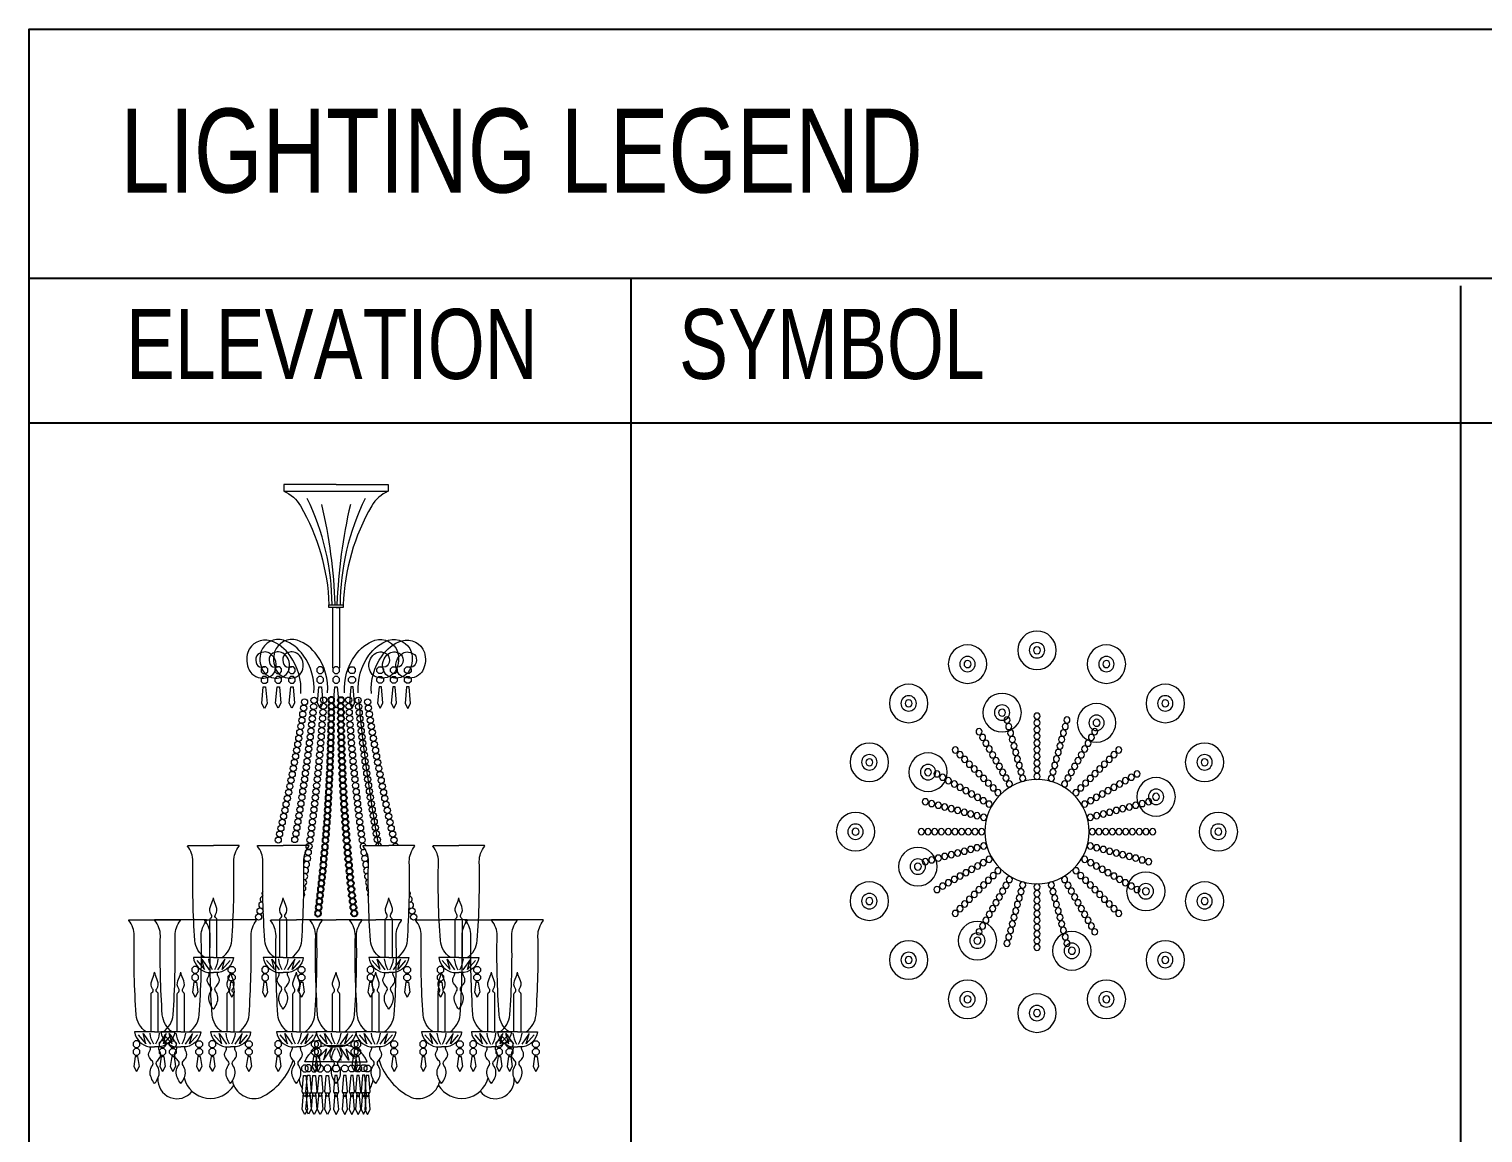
# Model space of a CAD drawing. Header units: inches. Extents: x 193287 to 241687, y 437648 to 550079.
# Drawn here: x 234241 to 235279, y 465772 to 466561 of the extents above; entities that cross this region are included whole.
import ezdxf

# ---------------------------------------------------------------- set-up
doc = ezdxf.new("R2010")
doc.units = ezdxf.units.IN
doc.header["$MEASUREMENT"] = 0
doc.linetypes.add('HIDDEN', pattern=[0.375, 0.25, -0.125])
for name, color, linetype in [('CQ Light Elevation', 4, 'Continuous'), ('CQ SPOT DETAIL DIMENSION', 9, 'Continuous'), ('CQ text label', 3, 'Continuous'), ('CQ-legend tex box', 3, 'Continuous'), ('Layer1', 1, 'Continuous')]:
    doc.layers.add(name, color=color, linetype=linetype)
doc.layers.add('CQ lighting plan', color=7, linetype='Continuous', lineweight=0)
doc.layers.add('Glass', color=4, linetype='Continuous', lineweight=0)
doc.styles.add('DIM 50', font='romans.shx', dxfattribs={"width": 0.75, "height": 100})

# ---------------------------------------------------------------- blocks, each defined once
blk = doc.blocks.new('facon venise')
at = {"color": 4}
for points in [[(218538.8, 56561.9), (218538.8, 56664, -0.251962), (218541, 56668, 0.430052), (218542.8, 56678.4, -0.275815), (218540.7, 56699.3), (218546.3, 56714.9, 0.033761), (218548.5, 56722.5, -0.550035)], [(218558.1, 56561.9), (218558.1, 56664, 0.251962), (218555.9, 56668, -0.430052), (218554.1, 56678.4, 0.275815), (218556.2, 56699.3), (218550.6, 56714.9, -0.033761), (218548.5, 56722.5, 0.550035)], [(218548.5, 56561.9), (218494.5, 56561.9, 0.332478), (218533.6, 56522), (218548.5, 56522)], [(218548.5, 56561.9), (218602.4, 56561.9, -0.332478), (218563.3, 56522), (218548.5, 56522)], [(218548.5, 56422.5, -0.087091), (218539.6, 56437.8, -0.276907), (218542.4, 56471.6, 0.331981), (218542.4, 56482.6, -0.031468), (218534.4, 56492.8, -0.269212), (218534.4, 56509.3, 0.093785), (218537.5, 56517), (218537.5, 56522)], [(218548.5, 56422.5, 0.087091), (218557.4, 56437.8, 0.276907), (218554.6, 56471.6, -0.331981), (218554.6, 56482.6, 0.031468), (218562.6, 56492.8, 0.269212), (218562.6, 56509.3, -0.093785), (218559.4, 56517), (218559.4, 56522)]]:
    blk.add_lwpolyline(points, format="xyb", dxfattribs=at)
for points in [[(218508.2, 56532.5), (218502.9, 56537.8), (218495.5, 56537.8), (218490.2, 56532.5), (218490.2, 56525.1), (218495.5, 56519.8), (218502.9, 56519.8), (218508.2, 56525.1)], [(218588.7, 56532.5), (218594, 56537.8), (218601.4, 56537.8), (218606.7, 56532.5), (218606.7, 56525.1), (218601.4, 56519.8), (218594, 56519.8), (218588.7, 56525.1)], [(218508.2, 56511.9), (218502.9, 56517.2), (218495.5, 56517.2), (218490.2, 56511.9), (218490.2, 56504.5), (218495.5, 56499.2), (218502.9, 56499.2), (218508.2, 56504.4)], [(218588.7, 56511.9), (218594, 56517.2), (218601.4, 56517.2), (218606.7, 56511.9), (218606.7, 56504.5), (218601.4, 56499.2), (218594, 56499.2), (218588.7, 56504.4)]]:
    blk.add_lwpolyline(points, close=True, dxfattribs=at)
for points in [[(218503.6, 56553.9), (218524.8, 56529.9), (218517.2, 56557.7), (218537.2, 56528.9)], [(218593.3, 56553.9), (218572.1, 56529.9), (218579.7, 56557.7), (218559.7, 56528.9)], [(218499.2, 56495.8), (218495.9, 56495.8), (218492.1, 56468.8), (218499.2, 56455.2)], [(218499.2, 56495.8), (218502.5, 56495.8), (218506.3, 56468.8), (218499.2, 56455.3)], [(218597.7, 56495.8), (218594.4, 56495.8), (218590.6, 56468.8), (218597.7, 56455.3)], [(218597.7, 56495.8), (218601, 56495.8), (218604.9, 56468.8), (218597.7, 56455.2)]]:
    blk.add_lwpolyline(points, dxfattribs=at)
for centre, start, end in [((218609.2, 56566.5), 186.3532, 210.5545), ((218487.7, 56566.5), 329.4455, 353.6468)]:
    blk.add_arc(centre, 73.6, start, end, dxfattribs=at)
blk = doc.blocks.new('CANDLE CRYST')
at = {"layer": 'Glass', "lineweight": 0, "ltscale": 5}
for points in [[(84569.1, -21311, -0.227883), (84542.1, -21265.2, -0.022959), (84536.8, -21051.8, 0.175064), (84522.1, -21011), (84522.6, -21008.9), (84591.8, -21008.9)], [(84614.5, -21311, 0.227883), (84641.6, -21265.2, 0.022959), (84646.8, -21051.8, -0.175064), (84661.5, -21011), (84661, -21008.9), (84591.8, -21008.9)]]:
    blk.add_lwpolyline(points, format="xyb", dxfattribs=at)
at = {"layer": 'Glass', "lineweight": 0}
blk.add_blockref('facon venise', (-133956.7, -77872.9), dxfattribs=at)
blk = doc.blocks.new('CR')
at = {"layer": 'Layer1', "color": 4, "ltscale": 5}
for centre in [(84962.7, -20796.7), (84963.2, -20813.2), (84964.3, -20829.7), (84965.4, -20846.2), (84966.6, -20862.7), (84967.8, -20879.1), (84969, -20895.6), (84970.4, -20912), (84971.7, -20928.5), (84973.2, -20944.9), (84974.7, -20961.3), (84976.2, -20977.7), (84977.8, -20994.1), (84979.5, -21010.5), (84981.2, -21026.9), (84983, -21043.2), (84984.8, -21059.6), (84986.7, -21075.9), (84988.6, -21092.2), (84990.6, -21108.6), (84992.7, -21124.8), (84994.8, -21141.1), (84996.9, -21157.4), (84999.1, -21173.6), (85001.6, -21191.1), (85003.9, -21207.3), (85006.3, -21223.5), (85008.7, -21239.7), (85011.2, -21255.9), (85013.7, -21272.1), (85016.3, -21288.2), (85019, -21304.3), (85021.7, -21320.4), (85024.4, -21336.5), (85027.2, -21352.6), (85030.1, -21368.6)]:
    blk.add_circle(centre, 8.28, dxfattribs=at)
blk = doc.blocks.new('ch baccarat 24 180L')
at = {"layer": 'Glass', "lineweight": 0, "ltscale": 5}
blk.add_line((29883, 7553.3, 0), (30181, 7553.3, 0), dxfattribs=at)
at = {"layer": 'Glass', "lineweight": 0, "ltscale": 5, "elevation": 0}
for points in [[(30032, 7572.9), (29883, 7572.9), (29883, 7553.3, -0.159246), (29930.2, 7511.9, -0.122475), (30011.7, 7228.8, -0.122475)], [(30032, 7572.9), (30181, 7572.9), (30181, 7553.3, 0.159246), (30133.9, 7511.9, 0.122475), (30052.3, 7228.8, 0.122475)], [(29931.1, 6975.3, 0.181347), (29900.6, 7082.9, 0.169737), (29844.7, 7125.9, 0.407762), (29779.9, 7092.8, 0.188967), (29783.6, 7042.6, 2.07348)], [(29968.6, 6976.9, 0.181347), (29938.1, 7084.5, 0.169737), (29882.2, 7127.4, 0.407762), (29817.4, 7094.3, 0.188967), (29821.1, 7044.1, 2.07348)], [(30007.7, 6976.9, 0.181347), (29977.1, 7084.5, 0.169737), (29921.2, 7127.4, 0.407762), (29856.5, 7094.3, 0.188967), (29860.1, 7044.1, 2.07348)], [(30056.4, 6976.9, -0.181347), (30087, 7084.5, -0.169737), (30142.9, 7127.4, -0.407762), (30207.6, 7094.3, -0.188967), (30204, 7044.1, -2.07348)], [(30095.4, 6976.9, -0.181347), (30126, 7084.5, -0.169737), (30181.9, 7127.4, -0.407762), (30246.6, 7094.3, -0.188967), (30243, 7044.1, -2.07348)], [(30132.9, 6975.3, -0.181347), (30163.5, 7082.9, -0.169737), (30219.4, 7125.9, -0.407762), (30284.1, 7092.8, -0.188967), (30280.5, 7042.6, -2.07348)], [(29857.2, 6221, -0.227883), (29828.5, 6269.7, -0.022959), (29822.9, 6495.8, 0.175064), (29807.3, 6539), (29807.9, 6541.3), (29881.2, 6541.3)], [(29905.3, 6221, 0.227883), (29933.9, 6269.7, 0.022959), (29939.5, 6495.8, -0.175064), (29955.1, 6539), (29954.5, 6541.3), (29881.2, 6541.3)], [(30158.8, 6221, -0.227883), (30130.1, 6269.7, -0.022959), (30124.5, 6495.8, 0.175064), (30108.9, 6539), (30109.5, 6541.3), (30182.8, 6541.3)], [(30206.9, 6221, 0.227883), (30235.6, 6269.7, 0.022959), (30241.1, 6495.8, -0.175064), (30256.8, 6539), (30256.2, 6541.3), (30182.8, 6541.3)]]:
    blk.add_lwpolyline(points, format="xyb", dxfattribs=at)
blk.add_lwpolyline([(30011.7, 7228.8), (30052.3, 7228.8), (30052.3, 7221.6), (30011.7, 7221.6)], close=True, dxfattribs=at)
for points in [[(30032, 7221.6), (30022, 7221.6), (30022, 7048.7)], [(30032, 7221.6), (30042, 7221.6), (30042, 7048.7)]]:
    blk.add_lwpolyline(points, dxfattribs=at)
at = {"layer": 'Glass', "lineweight": 0, "elevation": 0}
for points in [[(29836.7, 7045.7), (29831.1, 7051.3), (29823.2, 7051.3), (29817.6, 7045.7), (29817.6, 7037.8), (29823.2, 7032.2), (29831.1, 7032.2), (29836.7, 7037.8)], [(29836.7, 7018), (29831.1, 7023.6), (29823.2, 7023.6), (29817.6, 7018), (29817.6, 7010.2), (29823.2, 7004.6), (29831.1, 7004.6), (29836.6, 7010.1)], [(29876.5, 7046.1), (29870.9, 7051.7), (29863, 7051.7), (29857.4, 7046.2), (29857.4, 7038.3), (29863, 7032.7), (29870.9, 7032.7), (29876.5, 7038.3)], [(29876.5, 7018.5), (29870.9, 7024.1), (29863, 7024.1), (29857.4, 7018.5), (29857.4, 7010.6), (29863, 7005), (29870.9, 7005), (29876.5, 7010.6)], [(29915.5, 7018.5), (29909.9, 7024.1), (29902, 7024.1), (29896.4, 7018.5), (29896.4, 7010.6), (29902, 7005), (29909.9, 7005), (29915.5, 7010.6)], [(29915.5, 7046.2), (29909.9, 7051.8), (29902, 7051.8), (29896.5, 7046.2), (29896.5, 7038.3), (29902, 7032.7), (29909.9, 7032.7), (29915.5, 7038.3)], [(29996.2, 7046.2), (29990.6, 7051.8), (29982.7, 7051.8), (29977.1, 7046.2), (29977.1, 7038.3), (29982.7, 7032.7), (29990.6, 7032.7), (29996.2, 7038.3)], [(29996.2, 7018.5), (29990.6, 7024.1), (29982.7, 7024.1), (29977.1, 7018.5), (29977.1, 7010.6), (29982.7, 7005), (29990.6, 7005), (29996.1, 7010.6)], [(30041.6, 7046.2), (30036, 7051.8), (30028.1, 7051.8), (30022.5, 7046.2), (30022.5, 7038.3), (30028.1, 7032.7), (30036, 7032.7), (30041.5, 7038.3)], [(30041.5, 7018.5), (30036, 7024.1), (30028.1, 7024.1), (30022.5, 7018.5), (30022.5, 7010.6), (30028, 7005), (30035.9, 7005), (30041.5, 7010.6)], [(30067.9, 7046.2), (30073.5, 7051.8), (30081.4, 7051.8), (30086.9, 7046.2), (30086.9, 7038.3), (30081.4, 7032.7), (30073.5, 7032.7), (30067.9, 7038.3)], [(30067.9, 7018.5), (30073.5, 7024.1), (30081.4, 7024.1), (30087, 7018.5), (30087, 7010.6), (30081.4, 7005), (30073.5, 7005), (30067.9, 7010.6)], [(30148.6, 7046.2), (30154.1, 7051.8), (30162, 7051.8), (30167.6, 7046.2), (30167.6, 7038.3), (30162, 7032.7), (30154.1, 7032.7), (30148.6, 7038.3)], [(30148.6, 7018.5), (30154.2, 7024.1), (30162, 7024.1), (30167.6, 7018.5), (30167.6, 7010.6), (30162.1, 7005), (30154.2, 7005), (30148.6, 7010.6)], [(30187.6, 7046.1), (30193.2, 7051.7), (30201, 7051.7), (30206.6, 7046.2), (30206.6, 7038.3), (30201.1, 7032.7), (30193.2, 7032.7), (30187.6, 7038.3)], [(30187.6, 7018.5), (30193.2, 7024.1), (30201.1, 7024.1), (30206.7, 7018.5), (30206.7, 7010.6), (30201.1, 7005), (30193.2, 7005), (30187.6, 7010.6)], [(30227.4, 7045.7), (30233, 7051.3), (30240.9, 7051.3), (30246.4, 7045.7), (30246.4, 7037.8), (30240.9, 7032.2), (30233, 7032.2), (30227.4, 7037.8)], [(30227.4, 7018), (30233, 7023.6), (30240.9, 7023.6), (30246.5, 7018), (30246.5, 7010.2), (30240.9, 7004.6), (30233, 7004.6), (30227.4, 7010.1)], [(29952, 5908.4), (29946.4, 5914), (29938.5, 5914), (29932.9, 5908.4), (29932.9, 5900.5), (29938.5, 5894.9), (29946.4, 5894.9), (29952, 5900.5)], [(29962.9, 5908.9), (29957.3, 5914.5), (29949.4, 5914.5), (29943.8, 5908.9), (29943.8, 5901), (29949.4, 5895.5), (29957.3, 5895.4), (29962.9, 5901)], [(29978.9, 5908.4), (29973.3, 5914), (29965.4, 5914), (29959.9, 5908.4), (29959.9, 5900.5), (29965.4, 5894.9), (29973.3, 5894.9), (29978.9, 5900.5)], [(29996.4, 5908.4), (29990.8, 5914), (29982.9, 5914), (29977.3, 5908.4), (29977.3, 5900.5), (29982.9, 5894.9), (29990.8, 5894.9), (29996.4, 5900.5)], [(30016.7, 5908.4), (30011.2, 5914), (30003.3, 5914), (29997.7, 5908.4), (29997.7, 5900.5), (30003.2, 5894.9), (30011.1, 5894.9), (30016.7, 5900.5)], [(30022.3, 5908.4), (30027.8, 5914), (30035.7, 5914), (30041.3, 5908.4), (30041.3, 5900.5), (30035.7, 5894.9), (30027.9, 5894.9), (30022.3, 5900.5)], [(30047.3, 5908.4), (30052.9, 5914), (30060.8, 5914), (30066.4, 5908.4), (30066.4, 5900.5), (30060.8, 5894.9), (30052.9, 5894.9), (30047.3, 5900.5)], [(30067.7, 5908.4), (30073.3, 5914), (30081.1, 5914), (30086.7, 5908.4), (30086.7, 5900.5), (30081.2, 5894.9), (30073.3, 5894.9), (30067.7, 5900.5)], [(30085.2, 5908.4), (30090.7, 5914), (30098.6, 5914), (30104.2, 5908.4), (30104.2, 5900.5), (30098.6, 5894.9), (30090.7, 5894.9), (30085.2, 5900.5)], [(30101.2, 5908.9), (30106.8, 5914.5), (30114.7, 5914.5), (30120.2, 5908.9), (30120.2, 5901), (30114.7, 5895.5), (30106.8, 5895.4), (30101.2, 5901)], [(30112.1, 5908.4), (30117.7, 5914), (30125.5, 5914), (30131.1, 5908.4), (30131.1, 5900.5), (30125.6, 5894.9), (30117.7, 5894.9), (30112.1, 5900.5)]]:
    blk.add_lwpolyline(points, close=True, dxfattribs=at)
for points in [[(29827.1, 6932.7), (29819.5, 6947), (29823.6, 6994.3), (29827.1, 6994.3), (29830.6, 6994.3), (29834.7, 6947), (29827.1, 6932.7)], [(29866.9, 6933.1), (29859.4, 6947.5), (29863.4, 6994.7), (29866.9, 6994.7), (29870.4, 6994.7), (29874.5, 6947.5), (29866.9, 6933.2)], [(29905.9, 6933.1), (29898.4, 6947.5), (29902.5, 6994.8), (29905.9, 6994.8), (29909.4, 6994.8), (29913.5, 6947.5), (29905.9, 6933.2)], [(29986.6, 6933.1), (29979, 6947.5), (29983.1, 6994.8), (29986.6, 6994.8), (29990.1, 6994.8), (29994.2, 6947.5), (29986.6, 6933.2)], [(30032, 6933.1), (30024.4, 6947.5), (30028.5, 6994.8), (30032, 6994.8), (30035.5, 6994.8), (30039.5, 6947.5), (30032, 6933.2)], [(30077.5, 6933.1), (30085, 6947.5), (30080.9, 6994.8), (30077.5, 6994.8), (30074, 6994.8), (30069.9, 6947.5), (30077.5, 6933.2)], [(30158.1, 6933.1), (30165.7, 6947.5), (30161.6, 6994.8), (30158.1, 6994.8), (30154.7, 6994.8), (30150.6, 6947.5), (30158.1, 6933.2)], [(30197.1, 6933.1), (30204.7, 6947.5), (30200.6, 6994.7), (30197.1, 6994.7), (30193.7, 6994.7), (30189.6, 6947.5), (30197.1, 6933.2)], [(30237, 6932.7), (30244.5, 6947), (30240.4, 6994.3), (30237, 6994.3), (30233.5, 6994.3), (30229.4, 6947), (30237, 6932.7)], [(29979.7, 5932.7), (30004.5, 5960.7), (29995.6, 5928.2), (30018.9, 5961.8)], [(30084.4, 5932.7), (30059.6, 5960.7), (30068.4, 5928.2), (30045.2, 5961.8)], [(29942.4, 5823), (29934.9, 5837.4), (29939, 5884.6), (29942.4, 5884.6), (29945.9, 5884.6), (29950, 5837.4), (29942.4, 5823.1)], [(29953.3, 5823.5), (29945.8, 5837.9), (29949.9, 5885.2), (29953.3, 5885.2), (29956.8, 5885.2), (29960.9, 5837.9), (29953.3, 5823.6)], [(29969.4, 5823), (29961.8, 5837.4), (29965.9, 5884.6), (29969.4, 5884.6), (29972.8, 5884.6), (29976.9, 5837.4), (29969.4, 5823.1)], [(29986.8, 5823), (29979.3, 5837.4), (29983.4, 5884.6), (29986.8, 5884.6), (29990.3, 5884.6), (29994.4, 5837.4), (29986.8, 5823.1)], [(30007.2, 5823), (29999.6, 5837.4), (30003.7, 5884.6), (30007.2, 5884.6), (30010.7, 5884.6), (30014.7, 5837.4), (30007.2, 5823.1)], [(30031.8, 5823), (30039.4, 5837.4), (30035.3, 5884.6), (30031.8, 5884.6), (30028.3, 5884.6), (30024.3, 5837.4), (30031.8, 5823.1)], [(30056.9, 5823), (30064.4, 5837.4), (30060.4, 5884.6), (30056.9, 5884.6), (30053.4, 5884.6), (30049.3, 5837.4), (30056.9, 5823.1)], [(30077.2, 5823), (30084.8, 5837.4), (30080.7, 5884.6), (30077.2, 5884.6), (30073.8, 5884.6), (30069.7, 5837.4), (30077.2, 5823.1)], [(30094.7, 5823), (30102.3, 5837.4), (30098.2, 5884.6), (30094.7, 5884.6), (30091.2, 5884.6), (30087.2, 5837.4), (30094.7, 5823.1)], [(30110.7, 5823.5), (30118.3, 5837.9), (30114.2, 5885.2), (30110.7, 5885.2), (30107.3, 5885.2), (30103.2, 5837.9), (30110.7, 5823.6)], [(30121.6, 5823), (30129.2, 5837.4), (30125.1, 5884.6), (30121.6, 5884.6), (30118.2, 5884.6), (30114.1, 5837.4), (30121.6, 5823.1)], [(29942.4, 5772.9), (29934.9, 5787.3), (29939, 5834.5), (29942.4, 5834.5), (29945.9, 5834.5), (29950, 5787.3), (29942.4, 5773)], [(29953.3, 5773.5), (29945.8, 5787.8), (29949.9, 5835.1), (29953.3, 5835.1), (29956.8, 5835.1), (29960.9, 5787.8), (29953.3, 5773.5)], [(29969.4, 5772.9), (29961.8, 5787.3), (29965.9, 5834.5), (29969.4, 5834.5), (29972.8, 5834.5), (29976.9, 5787.3), (29969.4, 5773)], [(29986.8, 5772.9), (29979.3, 5787.3), (29983.4, 5834.5), (29986.8, 5834.5), (29990.3, 5834.5), (29994.4, 5787.3), (29986.8, 5773)], [(30007.2, 5772.9), (29999.6, 5787.3), (30003.7, 5834.5), (30007.2, 5834.5), (30010.7, 5834.5), (30014.7, 5787.3), (30007.2, 5773)], [(30031.8, 5772.9), (30039.4, 5787.3), (30035.3, 5834.5), (30031.8, 5834.5), (30028.3, 5834.5), (30024.3, 5787.3), (30031.8, 5773)], [(30056.9, 5772.9), (30064.4, 5787.3), (30060.4, 5834.5), (30056.9, 5834.5), (30053.4, 5834.5), (30049.3, 5787.3), (30056.9, 5773)], [(30077.2, 5772.9), (30084.8, 5787.3), (30080.7, 5834.5), (30077.2, 5834.5), (30073.8, 5834.5), (30069.7, 5787.3), (30077.2, 5773)], [(30094.7, 5772.9), (30102.3, 5787.3), (30098.2, 5834.5), (30094.7, 5834.5), (30091.2, 5834.5), (30087.2, 5787.3), (30094.7, 5773)], [(30110.7, 5773.5), (30118.3, 5787.8), (30114.2, 5835.1), (30110.7, 5835.1), (30107.3, 5835.1), (30103.2, 5787.8), (30110.7, 5773.5)], [(30121.6, 5772.9), (30129.2, 5787.3), (30125.1, 5834.5), (30121.6, 5834.5), (30118.2, 5834.5), (30114.1, 5787.3), (30121.6, 5773)]]:
    blk.add_lwpolyline(points, dxfattribs=at)
for points in [[(30032, 5923.4), (29943, 5923.4, -0.332478), (30014.7, 5969.8), (30032, 5969.8)], [(30032, 5923.4), (30121.1, 5923.4, 0.332478), (30049.4, 5969.8), (30032, 5969.8)]]:
    blk.add_lwpolyline(points, format="xyb", dxfattribs=at)
at = {"layer": 'Glass', "lineweight": 0, "ltscale": 5}
for centre in [(29939.6, 6933.7, 0), (29941.8, 6951.1, 0), (29967.8, 6938.3, 0), (29969, 6955.8, 0), (29995.6, 6939.1, 0), (29996.1, 6956.6, 0), (30067.9, 6956.6, 0), (30068.5, 6939.1, 0), (30095, 6955.8, 0), (30096.3, 6938.3, 0), (30122.3, 6951.1, 0), (30124.4, 6933.7, 0), (29934.2, 6899.1, 0), (29936.9, 6916.4, 0), (29962.1, 6886.1, 0), (29964.1, 6903.5, 0), (29965.9, 6920.9, 0), (29992.1, 6886.7, 0), (29993.3, 6904.1, 0), (29994.5, 6921.6, 0), (30069.6, 6921.6, 0), (30070.7, 6904.1, 0), (30072, 6886.7, 0), (30098.1, 6920.9, 0), (30100, 6903.5, 0), (30101.9, 6886.1, 0), (30127.1, 6916.4, 0), (30129.9, 6899.1, 0), (29925.5, 6847.3, 0), (29928.4, 6864.6, 0), (29931.3, 6881.8, 0), (29958.1, 6851.4, 0), (29960.1, 6868.7, 0), (29989.5, 6851.8, 0), (29990.8, 6869.2, 0), (30073.3, 6869.2, 0), (30074.6, 6851.8, 0), (30103.9, 6868.7, 0), (30106, 6851.4, 0), (30132.7, 6881.8, 0), (30135.6, 6864.6, 0), (30138.6, 6847.3, 0), (29919.4, 6812.9, 0), (29922.5, 6830.1, 0), (29953.8, 6816.6, 0), (29955.9, 6834, 0), (29986.6, 6816.9, 0), (29988.1, 6834.3, 0), (30076, 6834.3, 0), (30077.5, 6816.9, 0), (30108.1, 6834, 0), (30110.3, 6816.6, 0), (30141.6, 6830.1, 0), (30144.6, 6812.9, 0), (29909.9, 6761.3, 0), (29913.2, 6778.5, 0), (29916.3, 6795.7, 0), (29946.9, 6764.7, 0), (29949.2, 6782, 0), (29951.5, 6799.3, 0), (29981.8, 6764.7, 0), (29983.5, 6782.1, 0), (29985.1, 6799.5, 0), (30079, 6799.5, 0), (30080.6, 6782.1, 0), (30082.2, 6764.7, 0), (30112.6, 6799.3, 0), (30114.9, 6782, 0), (30117.2, 6764.7, 0), (30147.7, 6795.7, 0), (30150.9, 6778.5, 0), (30154.1, 6761.3, 0), (29903.3, 6727, 0), (29906.6, 6744.2, 0), (29942, 6730.1, 0), (29944.4, 6747.4, 0), (29978.4, 6730, 0), (29980.1, 6747.3, 0), (30083.9, 6747.3, 0), (30085.7, 6730, 0), (30119.6, 6747.4, 0), (30122.1, 6730.1, 0), (30157.4, 6744.2, 0), (30160.8, 6727, 0), (29896.4, 6692.8, 0), (29899.9, 6709.9, 0), (29934.2, 6678.4, 0), (29936.8, 6695.6, 0), (29939.4, 6712.8, 0), (29972.7, 6677.9, 0), (29974.7, 6695.3, 0), (29976.6, 6712.6, 0), (30087.5, 6712.6, 0), (30089.4, 6695.3, 0), (30091.3, 6677.9, 0), (30124.6, 6712.8, 0), (30127.2, 6695.6, 0), (30129.9, 6678.4, 0), (30164.2, 6709.9, 0), (30167.7, 6692.8, 0), (29885.7, 6641.6, 0), (29889.3, 6658.7, 0), (29892.9, 6675.7, 0), (29928.7, 6643.9, 0), (29931.5, 6661.1, 0), (29968.7, 6643.3, 0), (29970.7, 6660.6, 0), (30093.3, 6660.6, 0), (30095.4, 6643.3, 0), (30132.6, 6661.1, 0), (30135.3, 6643.9, 0), (30171.2, 6675.7, 0), (30174.8, 6658.7, 0), (30178.4, 6641.6, 0), (29878.2, 6607.6, 0), (29882, 6624.6, 0), (29923, 6609.6, 0), (29925.9, 6626.7, 0), (29964.4, 6608.7, 0), (29966.6, 6626, 0), (30097.5, 6626, 0), (30099.7, 6608.7, 0), (30138.2, 6626.7, 0), (30141, 6609.6, 0), (30182.1, 6624.6, 0), (30185.8, 6607.6, 0), (29866.7, 6556.7, 0), (29870.6, 6573.7, 0), (29874.4, 6590.6, 0), (29914, 6558.2, 0), (29917.1, 6575.3, 0), (29920.1, 6592.4, 0), (29957.5, 6557, 0), (29959.9, 6574.2, 0), (29962.2, 6591.5, 0), (30101.9, 6591.5, 0), (30104.2, 6574.2, 0), (30106.5, 6557, 0), (30144, 6592.4, 0), (30147, 6575.3, 0), (30150, 6558.2, 0), (30189.6, 6590.6, 0), (30193.5, 6573.7, 0), (30197.4, 6556.7, 0), (29952.5, 6521.3, 0), (29954.9, 6538.5, 0), (29950, 6504.1, 0), (30114.1, 6504.1, 0), (29815, 6354, 0), (30249.1, 6354, 0), (29810.5, 6337.1, 0), (30253.5, 6337.1, 0)]:
    blk.add_circle(centre, 8.77, dxfattribs=at)
for centre, radius, start, end in [((29306.9, 7221.8, 0), 713.9, 0.5405, 25.8403), ((30757.2, 7221.8, 0), 713.9, 154.1597, 179.4595), ((28544.7, 7176.1, 0), 1485.8, 2.0517, 13.1862), ((31519.4, 7176.1, 0), 1485.8, 166.8138, 177.9483), ((34367, 7327.6, 0), 4286.4, 184.9182, 190.5697), ((30109.1, 6538.5, 0), 8.77, 18.8361, 306.9065), ((30111.6, 6521.3, 0), 8.77, 60.6662, 349.3069), ((30153.4, 6539.8, 0), 8.77, 10.2107, 169.7893), ((30201.7, 6538.5, 0), 8.77, 18.566, 161.434), ((29947.4, 6487, 0), 8.77, 209.7238, 152.2977), ((29944.7, 6469.8, 0), 8.77, 237.2684, 123.9599), ((30116.7, 6487, 0), 8.77, 27.7023, 330.2762), ((30119.3, 6469.8, 0), 8.77, 56.0401, 302.7316), ((29942.3, 6452.9, 0), 8.62, 255.1162, 105.3419), ((29939.4, 6435.6, 0), 8.77, 274.3238, 85.3147), ((30121.8, 6452.9, 0), 8.62, 74.6581, 284.8838), ((30124.7, 6435.6, 0), 8.77, 94.6853, 265.6762), ((29823.9, 6387.4, 0), 8.77, 97.0066, 245.1054), ((29828.6, 6404, 0), 8.77, 133.1668, 228.6664), ((29933.6, 6401.5, 0), 8.77, 312.8756, 45.1711), ((29936.9, 6418.4, 0), 8.73, 290.045, 68.7945), ((30127.2, 6418.4, 0), 8.73, 111.2055, 249.955), ((30130.4, 6401.5, 0), 8.77, 134.8289, 227.1244), ((30235.5, 6404, 0), 8.77, 311.3336, 46.8332), ((30240.2, 6387.4, 0), 8.77, 294.8946, 82.9934), ((29819.5, 6370.8, 0), 8.63, 63.7821, 298.8873), ((30244.6, 6370.8, 0), 8.63, 241.1127, 116.2179), ((29738.7, 5982.6, 0), 179.1, 295.933, 342.3379), ((30325.3, 5982.6, 0), 179.1, 197.6621, 244.067), ((29577.7, 5872.6, 0), 54.7, 175.1871, 322.1085), ((29673.3, 5896.5, 0), 77.8, 194.4045, 328.6619), ((29797.4, 5881.5, 0), 63, 192.1276, 288.1346), ((29993.8, 5882.6, 0), 68.4, 188.5372, 211.8251), ((30070.3, 5882.6, 0), 68.4, 328.1749, 351.4628), ((30266.6, 5881.5, 0), 63, 251.8654, 347.8724), ((30390.8, 5896.5, 0), 77.8, 211.3381, 345.5955), ((30486.4, 5872.6, 0), 54.7, 217.8915, 4.8129)]:
    blk.add_arc(centre, radius, start, end, dxfattribs=at)
at = {"layer": 'Glass', "lineweight": 0}
for centre, start, end in [((30102.9, 5918, 0), 149.4455, 173.6468), ((29961.2, 5918, 0), 6.3532, 30.5545)]:
    blk.add_arc(centre, 85.9, start, end, dxfattribs=at)
at = {"layer": 'Glass', "lineweight": 0, "ltscale": 5}
for points in [[(29782.9, 7044, 0), (29783.5, 7043.1, 0), (29790.8, 7028.6, 0), (29813.7, 7018.1, 0), (29834, 7019.5, 0), (29850.7, 7026.4, 0), (29862.9, 7046.5, 0), (29860.9, 7073.1, 0), (29843.8, 7091.2, 0), (29823.6, 7096.5, 0), (29800.2, 7084.5, 0), (29802.9, 7058.5, 0), (29813.9, 7048.2, 0), (29828.8, 7051.7, 0)], [(29821.1, 7044.1, 0), (29821.7, 7043.2, 0), (29829, 7028.6, 0), (29851.8, 7018.2, 0), (29872.2, 7019.6, 0), (29888.9, 7026.5, 0), (29901.1, 7046.6, 0), (29899.1, 7073.2, 0), (29882, 7091.3, 0), (29861.7, 7096.6, 0), (29838.3, 7084.6, 0), (29841.1, 7058.6, 0), (29852, 7048.3, 0), (29867, 7051.7, 0)], [(29860.1, 7044.1, 0), (29860.7, 7043.2, 0), (29868, 7028.7, 0), (29890.8, 7018.2, 0), (29911.2, 7019.7, 0), (29927.9, 7026.5, 0), (29940.1, 7046.6, 0), (29938.1, 7073.2, 0), (29921, 7091.4, 0), (29900.8, 7096.7, 0), (29877.4, 7084.6, 0), (29880.1, 7058.6, 0), (29891, 7048.3, 0), (29906, 7051.8, 0)], [(30204, 7044.1, 0), (30203.4, 7043.2, 0), (30196.1, 7028.7, 0), (30173.2, 7018.2, 0), (30152.9, 7019.7, 0), (30136.2, 7026.5, 0), (30124, 7046.6, 0), (30126, 7073.2, 0), (30143.1, 7091.4, 0), (30163.3, 7096.7, 0), (30186.7, 7084.6, 0), (30184, 7058.6, 0), (30173, 7048.3, 0), (30158.1, 7051.8, 0)], [(30243, 7044.1, 0), (30242.4, 7043.2, 0), (30235.1, 7028.6, 0), (30212.3, 7018.2, 0), (30191.9, 7019.6, 0), (30175.2, 7026.5, 0), (30163, 7046.6, 0), (30165, 7073.2, 0), (30182.1, 7091.3, 0), (30202.3, 7096.6, 0), (30225.7, 7084.6, 0), (30223, 7058.6, 0), (30212.1, 7048.3, 0), (30197.1, 7051.7, 0)], [(30281.1, 7044, 0), (30280.5, 7043.1, 0), (30273.3, 7028.6, 0), (30250.4, 7018.1, 0), (30230, 7019.5, 0), (30213.3, 7026.4, 0), (30201.1, 7046.5, 0), (30203.1, 7073.1, 0), (30220.2, 7091.2, 0), (30240.5, 7096.5, 0), (30263.9, 7084.5, 0), (30261.1, 7058.5, 0), (30250.2, 7048.2, 0), (30235.2, 7051.7, 0)]]:
    blk.add_open_spline(points, degree=3, knots=[2.908368, 2.908368, 2.908368, 2.908368, 22.869756, 48.264897, 67.383869, 81.510939, 103.583091, 133.232592, 155.695481, 172.500411, 195.438504, 217.134065, 234.663221, 234.663221, 234.663221, 234.663221], dxfattribs=at)
at = {"layer": 'Glass', "lineweight": 0, "yscale": 1.06, "zscale": 1.06}
for p, xscale, rotation in [((118722.8, 33944.1, 0), -1.06, 3.167741181272241), ((-58658.8, 33944.1, 0), 1.06, 356.8322588187278)]:
    blk.add_blockref('CR', p, dxfattribs=dict(at, xscale=xscale, rotation=rotation))
for name, p, xscale in [('CANDLE CRYST', (119348.8, 28810.7, 0), -1.06), ('CANDLE CRYST', (-59284.7, 28810.7, 0), 1.06), ('facon venise', (-201478.5, -53734.5, 0), 1.06), ('CANDLE CRYST', (119181.1, 28598.4, 0), -1.06), ('CANDLE CRYST', (119255.8, 28598.4, 0), -1.06), ('CANDLE CRYST', (119398, 28598.4, 0), -1.06), ('CANDLE CRYST', (119586, 28598.4, 0), -1.06), ('CANDLE CRYST', (119699.3, 28598.4, 0), -1.06), ('CANDLE CRYST', (-59522, 28598.4, 0), 1.06), ('CANDLE CRYST', (-59333.9, 28598.4, 0), 1.06), ('CANDLE CRYST', (-59191.7, 28598.4, 0), 1.06), ('CANDLE CRYST', (-59117, 28598.4, 0), 1.06)]:
    blk.add_blockref(name, p, dxfattribs=dict(at, xscale=xscale))
at = {"layer": 'Glass', "lineweight": 0, "extrusion": (0, 0, -1), "xscale": 1.06, "yscale": 1.06, "zscale": -1.06}
blk.add_blockref('facon venise', (-261542.6, -53734.5, 0), dxfattribs=at)
blk = doc.blocks.new('ch baccarat 24 plan')
at = {"layer": 'Glass', "lineweight": 0, "ltscale": 5}
for centre, radius in [((12249.2, 9353.7, 0), 55), ((12050.9, 9314.2, 0), 55), ((12249.2, 9353.7, 0), 22), ((12249.2, 9353.7, 0), 10), ((12447.6, 9314.2, 0), 55), ((12050.9, 9314.2, 0), 22), ((12050.9, 9314.2, 0), 10), ((12447.6, 9314.2, 0), 22), ((12447.6, 9314.2, 0), 10), ((11882.8, 9201.9, 0), 55), ((11882.8, 9201.9, 0), 22), ((12348.9, 9175.7, 0), 55), ((12615.7, 9201.9, 0), 55), ((12615.7, 9201.9, 0), 22), ((11882.8, 9201.9, 0), 10), ((12079.1, 9146.5, 0), 55), ((12348.9, 9175.7, 0), 22), ((12348.9, 9175.7, 0), 10), ((12615.7, 9201.9, 0), 10), ((12079.1, 9146.5, 0), 22), ((12079.1, 9146.5, 0), 10), ((11770.5, 9033.7, 0), 55), ((11770.5, 9033.7, 0), 22), ((12560.3, 9005.5, 0), 55), ((12728, 9033.7, 0), 55), ((12728, 9033.7, 0), 22), ((11770.5, 9033.7, 0), 10), ((12560.3, 9005.5, 0), 22), ((12560.3, 9005.5, 0), 10), ((12728, 9033.7, 0), 10), ((11909, 8935.1, 0), 55), ((11909, 8935.1, 0), 22), ((11909, 8935.1, 0), 10), ((11731, 8835.4, 0), 55), ((12767.5, 8835.4, 0), 55), ((11731, 8835.4, 0), 22), ((11731, 8835.4, 0), 10), ((12767.5, 8835.4, 0), 22), ((12767.5, 8835.4, 0), 10), ((12589.5, 8735.7, 0), 55), ((12589.5, 8735.7, 0), 22), ((12589.5, 8735.7, 0), 10), ((11770.5, 8637.1, 0), 55), ((11938.2, 8665.3, 0), 55), ((11938.2, 8665.3, 0), 22), ((12728, 8637.1, 0), 55), ((11770.5, 8637.1, 0), 22), ((11770.5, 8637.1, 0), 10), ((11938.2, 8665.3, 0), 10), ((12728, 8637.1, 0), 22), ((12728, 8637.1, 0), 10), ((12419.3, 8524.3, 0), 55), ((11882.8, 8469, 0), 55), ((12149.6, 8495.2, 0), 55), ((12149.6, 8495.2, 0), 22), ((12419.3, 8524.3, 0), 22), ((12419.3, 8524.3, 0), 10), ((12615.7, 8469, 0), 55), ((11882.8, 8469, 0), 22), ((11882.8, 8469, 0), 10), ((12149.6, 8495.2, 0), 10), ((12615.7, 8469, 0), 22), ((12615.7, 8469, 0), 10), ((12050.9, 8356.6, 0), 55), ((12447.6, 8356.6, 0), 55), ((12050.9, 8356.6, 0), 22), ((12050.9, 8356.6, 0), 10), ((12249.2, 8317.2, 0), 55), ((12447.6, 8356.6, 0), 22), ((12447.6, 8356.6, 0), 10), ((12249.2, 8317.2, 0), 22), ((12249.2, 8317.2, 0), 10)]:
    blk.add_circle(centre, radius, dxfattribs=at)
at = {"layer": 'Glass', "lineweight": 0}
for centre, radius in [((12163.8, 9154.4, 0), 8.77), ((12168.7, 9135.9, 0), 8.77), ((12249.2, 9165.6, 0), 8.77), ((12249.2, 9146.5, 0), 8.77), ((12249.2, 9127.3, 0), 8.77), ((12329.8, 9135.9, 0), 8.77), ((12334.7, 9154.4, 0), 8.77), ((12084.1, 9121.4, 0), 8.77), ((12093.7, 9104.8, 0), 8.77), ((12103.3, 9088.2, 0), 8.77), ((12173.7, 9117.4, 0), 8.77), ((12178.7, 9098.9, 0), 8.77), ((12249.2, 9108.2, 0), 8.77), ((12249.2, 9089, 0), 8.77), ((12319.8, 9098.9, 0), 8.77), ((12324.8, 9117.4, 0), 8.77), ((12395.2, 9088.2, 0), 8.77), ((12404.8, 9104.8, 0), 8.77), ((12414.4, 9121.4, 0), 8.77), ((12015.7, 9068.9, 0), 8.77), ((12029.3, 9055.4, 0), 8.77), ((12112.9, 9071.6, 0), 8.77), ((12122.5, 9055, 0), 8.77), ((12183.6, 9080.4, 0), 8.77), ((12188.6, 9061.8, 0), 8.77), ((12249.2, 9069.8, 0), 8.77), ((12249.2, 9050.7, 0), 8.77), ((12309.9, 9061.8, 0), 8.77), ((12314.9, 9080.4, 0), 8.77), ((12376, 9055, 0), 8.77), ((12385.6, 9071.6, 0), 8.77), ((12469.2, 9055.4, 0), 8.77), ((12482.7, 9068.9, 0), 8.77), ((12042.8, 9041.8, 0), 8.77), ((12056.4, 9028.3, 0), 8.77), ((12069.9, 9014.7, 0), 8.77), ((12132, 9038.4, 0), 8.77), ((12141.6, 9021.8, 0), 8.77), ((12151.2, 9005.2, 0), 8.77), ((12193.5, 9043.3, 0), 8.77), ((12198.5, 9024.8, 0), 8.77), ((12203.5, 9006.3, 0), 8.77), ((12249.2, 9031.5, 0), 8.77), ((12249.2, 9012.3, 0), 8.77), ((12295, 9006.3, 0), 8.77), ((12300, 9024.8, 0), 8.77), ((12305, 9043.3, 0), 8.77), ((12347.3, 9005.2, 0), 8.77), ((12356.9, 9021.8, 0), 8.77), ((12366.4, 9038.4, 0), 8.77), ((12428.5, 9014.7, 0), 8.77), ((12442.1, 9028.3, 0), 8.77), ((12455.6, 9041.8, 0), 8.77), ((11963.3, 9000.5, 0), 8.77), ((11979.9, 8991, 0), 8.77), ((11996.5, 8981.4, 0), 8.77), ((12013, 8971.8, 0), 8.77), ((12029.6, 8962.2, 0), 8.77), ((12083.5, 9001.2, 0), 8.77), ((12097, 8987.6, 0), 8.77), ((12249.2, 8835.4, 0), 149), ((12110.6, 8974.1, 0), 8.77), ((12160.8, 8988.6, 0), 8.77), ((12170.4, 8972.1, 0), 8.77), ((12208.4, 8987.8, 0), 8.77), ((12249.2, 8993.2, 0), 8.77), ((12290.1, 8987.8, 0), 8.77), ((12328.1, 8972.1, 0), 8.77), ((12337.7, 8988.6, 0), 8.77), ((12387.9, 8974.1, 0), 8.77), ((12401.4, 8987.6, 0), 8.77), ((12415, 9001.2, 0), 8.77), ((12468.8, 8962.2, 0), 8.77), ((12485.4, 8971.8, 0), 8.77), ((12502, 8981.4, 0), 8.77), ((12518.6, 8991, 0), 8.77), ((12535.2, 9000.5, 0), 8.77), ((11930.3, 8920.9, 0), 8.77), ((12046.2, 8952.6, 0), 8.77), ((12062.8, 8943, 0), 8.77), ((12079.4, 8933.5, 0), 8.77), ((12096, 8923.9, 0), 8.77), ((12124.1, 8960.5, 0), 8.77), ((12137.7, 8947, 0), 8.77), ((12360.8, 8947, 0), 8.77), ((12374.3, 8960.5, 0), 8.77), ((12402.5, 8923.9, 0), 8.77), ((12419.1, 8933.5, 0), 8.77), ((12435.7, 8943, 0), 8.77), ((12452.2, 8952.6, 0), 8.77), ((12568.2, 8920.9, 0), 8.77), ((11948.8, 8915.9, 0), 8.77), ((11967.3, 8911, 0), 8.77), ((11985.8, 8906, 0), 8.77), ((12004.3, 8901.1, 0), 8.77), ((12022.8, 8896.1, 0), 8.77), ((12041.3, 8891.1, 0), 8.77), ((12059.8, 8886.2, 0), 8.77), ((12078.3, 8881.2, 0), 8.77), ((12112.6, 8914.3, 0), 8.77), ((12385.9, 8914.3, 0), 8.77), ((12420.1, 8881.2, 0), 8.77), ((12438.6, 8886.2, 0), 8.77), ((12457.2, 8891.1, 0), 8.77), ((12475.7, 8896.1, 0), 8.77), ((12494.2, 8901.1, 0), 8.77), ((12512.7, 8906, 0), 8.77), ((12531.2, 8911, 0), 8.77), ((12549.7, 8915.9, 0), 8.77), ((12096.9, 8876.3, 0), 8.77), ((12401.6, 8876.3, 0), 8.77), ((11919, 8835.4, 0), 8.77), ((11938.2, 8835.4, 0), 8.77), ((11957.3, 8835.4, 0), 8.77), ((11976.5, 8835.4, 0), 8.77), ((11995.7, 8835.4, 0), 8.77), ((12014.8, 8835.4, 0), 8.77), ((12034, 8835.4, 0), 8.77), ((12053.2, 8835.4, 0), 8.77), ((12072.3, 8835.4, 0), 8.77), ((12091.5, 8835.4, 0), 8.77), ((12407, 8835.4, 0), 8.77), ((12426.2, 8835.4, 0), 8.77), ((12445.3, 8835.4, 0), 8.77), ((12464.5, 8835.4, 0), 8.77), ((12483.7, 8835.4, 0), 8.77), ((12502.8, 8835.4, 0), 8.77), ((12522, 8835.4, 0), 8.77), ((12541.1, 8835.4, 0), 8.77), ((12560.3, 8835.4, 0), 8.77), ((12579.5, 8835.4, 0), 8.77), ((11948.8, 8754.9, 0), 8.77), ((11967.3, 8759.9, 0), 8.77), ((11985.8, 8764.8, 0), 8.77), ((12004.3, 8769.8, 0), 8.77), ((12022.8, 8774.8, 0), 8.77), ((12041.3, 8779.7, 0), 8.77), ((12059.8, 8784.7, 0), 8.77), ((12078.3, 8789.6, 0), 8.77), ((12096.9, 8794.6, 0), 8.77), ((12112.6, 8756.5, 0), 8.77), ((12385.9, 8756.5, 0), 8.77), ((12401.6, 8794.6, 0), 8.77), ((12420.1, 8789.6, 0), 8.77), ((12438.6, 8784.7, 0), 8.77), ((12457.2, 8779.7, 0), 8.77), ((12475.7, 8774.8, 0), 8.77), ((12494.2, 8769.8, 0), 8.77), ((12512.7, 8764.8, 0), 8.77), ((12531.2, 8759.9, 0), 8.77), ((12549.7, 8754.9, 0), 8.77), ((11930.3, 8750, 0), 8.77), ((12046.2, 8718.2, 0), 8.77), ((12062.8, 8727.8, 0), 8.77), ((12079.4, 8737.4, 0), 8.77), ((12096, 8747, 0), 8.77), ((12137.7, 8723.9, 0), 8.77), ((12360.8, 8723.9, 0), 8.77), ((12402.5, 8747, 0), 8.77), ((12419.1, 8737.4, 0), 8.77), ((12435.7, 8727.8, 0), 8.77), ((12452.2, 8718.2, 0), 8.77), ((12568.2, 8750, 0), 8.77), ((11963.3, 8670.3, 0), 8.77), ((11979.9, 8679.9, 0), 8.77), ((11996.5, 8689.5, 0), 8.77), ((12013, 8699.1, 0), 8.77), ((12029.6, 8708.6, 0), 8.77), ((12097, 8683.2, 0), 8.77), ((12110.6, 8696.8, 0), 8.77), ((12124.1, 8710.3, 0), 8.77), ((12160.8, 8682.2, 0), 8.77), ((12170.4, 8698.8, 0), 8.77), ((12208.4, 8683, 0), 8.77), ((12249.2, 8677.7, 0), 8.77), ((12290.1, 8683, 0), 8.77), ((12328.1, 8698.8, 0), 8.77), ((12337.7, 8682.2, 0), 8.77), ((12374.3, 8710.3, 0), 8.77), ((12387.9, 8696.8, 0), 8.77), ((12401.4, 8683.2, 0), 8.77), ((12468.8, 8708.6, 0), 8.77), ((12485.4, 8699.1, 0), 8.77), ((12502, 8689.5, 0), 8.77), ((12518.6, 8679.9, 0), 8.77), ((12535.2, 8670.3, 0), 8.77), ((12042.8, 8629, 0), 8.77), ((12056.4, 8642.6, 0), 8.77), ((12069.9, 8656.1, 0), 8.77), ((12083.5, 8669.7, 0), 8.77), ((12132, 8632.4, 0), 8.77), ((12141.6, 8649, 0), 8.77), ((12151.2, 8665.6, 0), 8.77), ((12198.5, 8646, 0), 8.77), ((12203.5, 8664.5, 0), 8.77), ((12249.2, 8658.5, 0), 8.77), ((12249.2, 8639.3, 0), 8.77), ((12295, 8664.5, 0), 8.77), ((12300, 8646, 0), 8.77), ((12347.3, 8665.6, 0), 8.77), ((12356.9, 8649, 0), 8.77), ((12366.4, 8632.4, 0), 8.77), ((12415, 8669.7, 0), 8.77), ((12428.5, 8656.1, 0), 8.77), ((12442.1, 8642.6, 0), 8.77), ((12455.6, 8629, 0), 8.77), ((12015.7, 8601.9, 0), 8.77), ((12029.3, 8615.5, 0), 8.77), ((12112.9, 8599.2, 0), 8.77), ((12122.5, 8615.8, 0), 8.77), ((12183.6, 8590.5, 0), 8.77), ((12188.6, 8609, 0), 8.77), ((12193.5, 8627.5, 0), 8.77), ((12249.2, 8620.2, 0), 8.77), ((12249.2, 8601, 0), 8.77), ((12305, 8627.5, 0), 8.77), ((12309.9, 8609, 0), 8.77), ((12314.9, 8590.5, 0), 8.77), ((12376, 8615.8, 0), 8.77), ((12385.6, 8599.2, 0), 8.77), ((12469.2, 8615.5, 0), 8.77), ((12482.7, 8601.9, 0), 8.77), ((12084.1, 8549.4, 0), 8.77), ((12093.7, 8566, 0), 8.77), ((12103.3, 8582.6, 0), 8.77), ((12173.7, 8553.5, 0), 8.77), ((12178.7, 8572, 0), 8.77), ((12249.2, 8581.9, 0), 8.77), ((12249.2, 8562.7, 0), 8.77), ((12319.8, 8572, 0), 8.77), ((12324.8, 8553.5, 0), 8.77), ((12395.2, 8582.6, 0), 8.77), ((12404.8, 8566, 0), 8.77), ((12414.4, 8549.4, 0), 8.77), ((12163.8, 8516.5, 0), 8.77), ((12168.7, 8535, 0), 8.77), ((12249.2, 8543.5, 0), 8.77), ((12249.2, 8524.4, 0), 8.77), ((12249.2, 8505.2, 0), 8.77), ((12329.8, 8535, 0), 8.77), ((12334.7, 8516.5, 0), 8.77)]:
    blk.add_circle(centre, radius, dxfattribs=at)
blk = doc.blocks.new('SMDS')
at = {"layer": 'CQ-legend tex box'}
for p, q in [((384632.9, 480364.1), (386097.2, 480364.1)), ((384632.9, 480186.1), (386097.2, 480186.1)), ((385062.6, 480186.1), (385062.6, 476464.2)), ((385654.9, 480180.8), (385654.9, 476464.2)), ((384632.9, 480082.8), (386097.2, 480082.8))]:
    blk.add_line(p, q, dxfattribs=at)
blk.add_lwpolyline([(384632.9, 472716.6), (384632.9, 480364.1), (386097.2, 480364.1), (386097.2, 472716.6)], dxfattribs=at)
at = {"layer": 'CQ Light Elevation', "linetype": 'HIDDEN', "xscale": 0.25, "yscale": 0.25, "zscale": 0.25}
blk.add_blockref('ch baccarat 24 180L', (377344.1, 478145.7, 0), dxfattribs=at)
at = {"layer": 'CQ lighting plan', "linetype": 'HIDDEN', "xscale": -0.25, "yscale": 0.25, "zscale": 0.25, "rotation": 359.9999999999998}
blk.add_blockref('ch baccarat 24 plan', (388414.9, 477582, 0), dxfattribs=at)
at = {"layer": 'CQ text label', "ltscale": 1000, "style": 'DIM 50'}
for s, insert, char_height, width, attachment_point in [('{\\fArial|b0|i0|c0|p34;LIGHTING LEGEND}', (384984.6, 480276.9), 60, 1871.043, 5), ('{\\fArial|b0|i0|c0|p34;ELEVATION}', (384702.1, 480164.2), 50, 946.817, 1), ('{\\fArial|b0|i0|c0|p34;SYMBOL}', (385097, 480164.2), 50, 946.817, 1)]:
    blk.add_mtext(s, dxfattribs=dict(at, insert=insert, char_height=char_height, width=width, attachment_point=attachment_point))

msp = doc.modelspace()

# ---------------------------------------------------------------- block references
at = {"layer": 'CQ SPOT DETAIL DIMENSION'}
msp.add_blockref('SMDS', (-150392.368, -13803.482), dxfattribs=at)

doc.saveas('drawing.dxf')
